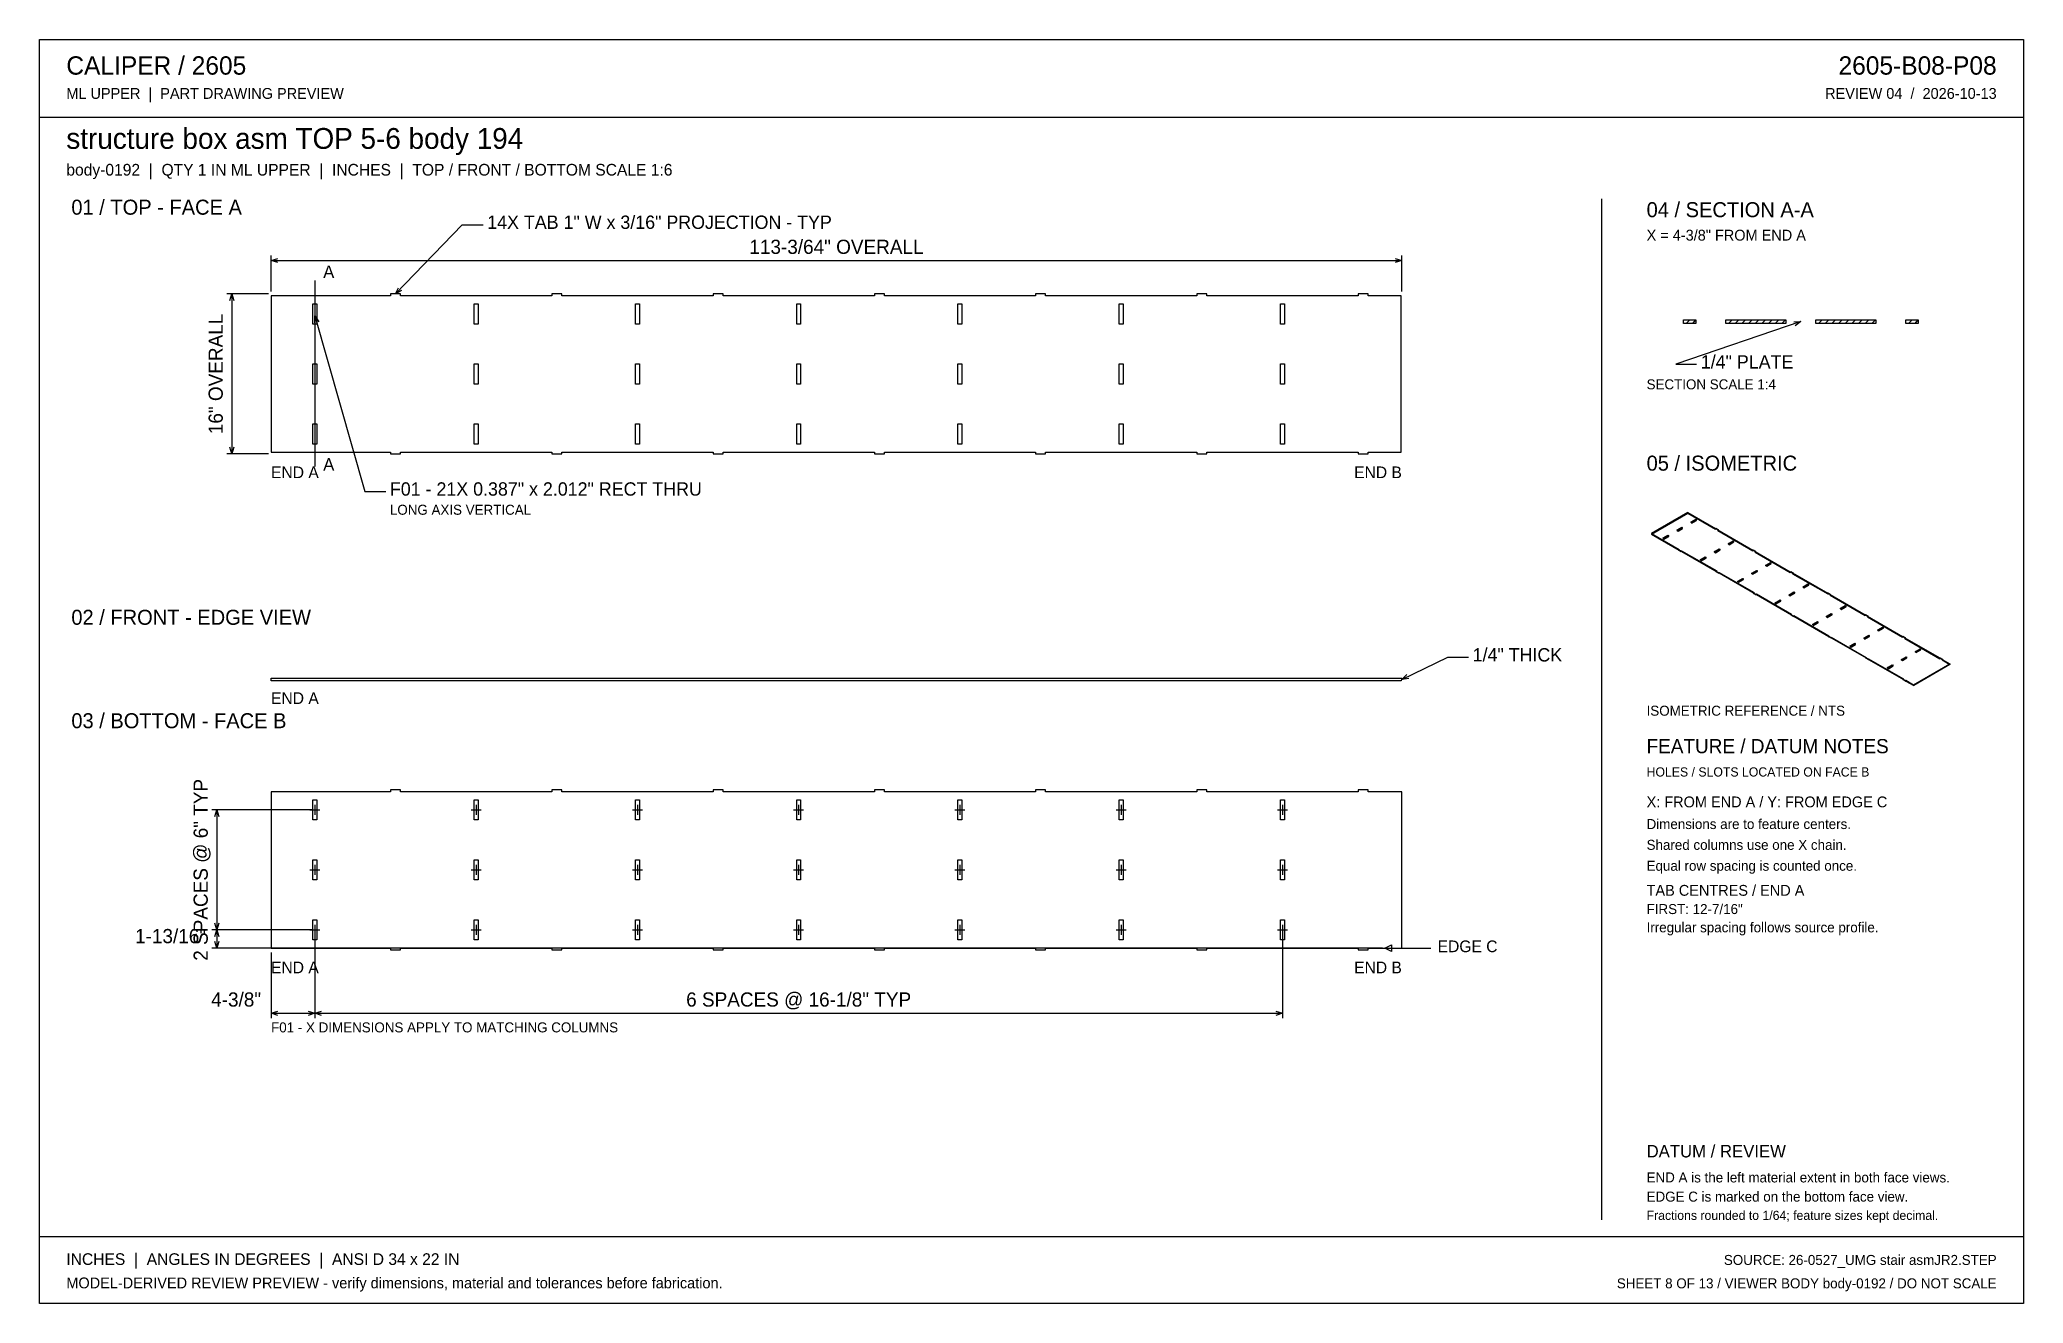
# Model space of a CAD drawing. Header units: inches. Extents: x 3 to 201, y 3 to 129.
import ezdxf
from ezdxf.enums import TextEntityAlignment as Align

# ---------------------------------------------------------------- set-up
doc = ezdxf.new("R2010")
doc.units = ezdxf.units.IN
doc.header["$MEASUREMENT"] = 0

msp = doc.modelspace()

# ---------------------------------------------------------------- linework, layer by layer
at = {"layer": 'ANNOTATION'}
for p, q in [((38.41, 103.75), (45.08, 110.67)), ((45.08, 110.67), (47.16, 110.67)), ((25.97, 104), (25.97, 107.58)), ((25.97, 107.08), (26.64, 107.29)), ((138.36, 107.29), (139.03, 107.08)), ((139.03, 104), (139.03, 107.58)), ((25.97, 107.08), (139.03, 107.08)), ((26.64, 106.88), (25.97, 107.08)), ((139.03, 107.08), (138.36, 106.88)), ((25.72, 103.75), (21.56, 103.75)), ((21.85, 103.08), (22.06, 103.75)), ((22.06, 103.75), (22.06, 87.75)), ((22.06, 103.75), (22.26, 103.08)), ((30.35, 105.08), (30.35, 86.5)), ((38.41, 103.75), (38.72, 104.37)), ((39.02, 104.09), (38.41, 103.75)), ((30.33, 100.86), (30.35, 101.56)), ((30.35, 101.56), (35.35, 84)), ((30.35, 101.56), (30.73, 100.97)), ((178.92, 100.98), (166.42, 96.71)), ((178.22, 100.96), (178.92, 100.98)), ((178.92, 100.98), (178.35, 100.57)), ((166.42, 96.71), (168.5, 96.71)), ((25.72, 87.75), (21.56, 87.75)), ((22.06, 87.75), (21.85, 88.42)), ((22.26, 88.42), (22.06, 87.75)), ((35.35, 84), (37.43, 84)), ((139.03, 65.21), (143.61, 67.42)), ((139.03, 65.21), (139.54, 65.69)), ((143.61, 67.42), (145.69, 67.42)), ((139.72, 65.31), (139.03, 65.21)), ((30.1, 52.17), (20.06, 52.17)), ((20.35, 51.5), (20.56, 52.17)), ((20.56, 52.17), (20.56, 40.17)), ((20.56, 52.17), (20.76, 51.5)), ((29.85, 52.17), (30.85, 52.17)), ((30.35, 52.67), (30.35, 51.67)), ((45.97, 52.17), (46.97, 52.17)), ((46.47, 52.67), (46.47, 51.67)), ((62.1, 52.17), (63.1, 52.17)), ((62.6, 52.67), (62.6, 51.67)), ((78.22, 52.17), (79.22, 52.17)), ((78.72, 52.67), (78.72, 51.67)), ((94.35, 52.17), (95.35, 52.17)), ((94.85, 52.67), (94.85, 51.67)), ((110.47, 52.17), (111.47, 52.17)), ((110.97, 52.67), (110.97, 51.67)), ((126.6, 52.17), (127.6, 52.17)), ((127.1, 52.67), (127.1, 51.67)), ((29.85, 46.17), (30.85, 46.17)), ((30.35, 46.67), (30.35, 45.67)), ((45.97, 46.17), (46.97, 46.17)), ((46.47, 46.67), (46.47, 45.67)), ((62.1, 46.17), (63.1, 46.17)), ((62.6, 46.67), (62.6, 45.67)), ((78.22, 46.17), (79.22, 46.17)), ((78.72, 46.67), (78.72, 45.67)), ((94.35, 46.17), (95.35, 46.17)), ((94.85, 46.67), (94.85, 45.67)), ((110.47, 46.17), (111.47, 46.17)), ((110.97, 46.67), (110.97, 45.67)), ((126.6, 46.17), (127.6, 46.17)), ((127.1, 46.67), (127.1, 45.67)), ((30.1, 40.17), (20.06, 40.17)), ((30.1, 40.17), (20.06, 40.17)), ((20.56, 40.17), (20.35, 40.83)), ((20.35, 39.5), (20.56, 40.17)), ((20.76, 40.83), (20.56, 40.17)), ((20.56, 40.17), (20.56, 38.35)), ((20.56, 40.17), (20.76, 39.5)), ((29.85, 40.17), (30.85, 40.17)), ((30.35, 40.67), (30.35, 39.67)), ((30.35, 39.92), (30.35, 31.33)), ((30.35, 39.92), (30.35, 31.33)), ((45.97, 40.17), (46.97, 40.17)), ((46.47, 40.67), (46.47, 39.67)), ((62.1, 40.17), (63.1, 40.17)), ((62.6, 40.67), (62.6, 39.67)), ((78.22, 40.17), (79.22, 40.17)), ((78.72, 40.67), (78.72, 39.67)), ((94.35, 40.17), (95.35, 40.17)), ((94.85, 40.67), (94.85, 39.67)), ((110.47, 40.17), (111.47, 40.17)), ((110.97, 40.67), (110.97, 39.67)), ((126.6, 40.17), (127.6, 40.17)), ((127.1, 40.67), (127.1, 39.67)), ((127.1, 39.92), (127.1, 31.33)), ((137.09, 38.35), (20.06, 38.35)), ((20.56, 38.35), (20.35, 39.02)), ((20.76, 39.02), (20.56, 38.35)), ((25.97, 37.92), (25.97, 31.33)), ((137.34, 38.35), (138.01, 38.69)), ((137.34, 38.35), (141.94, 38.35)), ((138.01, 38.02), (137.34, 38.35)), ((138.01, 38.69), (138.01, 38.02)), ((25.97, 31.83), (26.64, 32.04)), ((25.97, 31.83), (30.35, 31.83)), ((26.64, 31.62), (25.97, 31.83)), ((29.68, 32.04), (30.35, 31.83)), ((30.35, 31.83), (29.68, 31.62)), ((30.35, 31.83), (31.01, 32.04)), ((30.35, 31.83), (127.1, 31.83)), ((31.01, 31.62), (30.35, 31.83)), ((126.43, 32.04), (127.1, 31.83)), ((127.1, 31.83), (126.43, 31.62))]:
    msp.add_line(p, q, dxfattribs=at)
at = {"layer": 'OUTLINE'}
for p, q in [((2.83, 129.17), (201.17, 129.17)), ((2.83, 2.83), (2.83, 129.17)), ((201.17, 129.17), (201.17, 2.83)), ((2.83, 121.42), (201.17, 121.42)), ((159, 113.25), (159, 11.17)), ((37.91, 103.56), (25.97, 103.56)), ((25.97, 103.56), (25.97, 87.94)), ((38.91, 103.75), (37.91, 103.75)), ((37.91, 103.75), (37.91, 103.56)), ((38.91, 103.56), (38.91, 103.75)), ((54.04, 103.56), (38.91, 103.56)), ((55.04, 103.75), (54.04, 103.75)), ((54.04, 103.75), (54.04, 103.56)), ((55.04, 103.56), (55.04, 103.75)), ((70.16, 103.56), (55.04, 103.56)), ((71.16, 103.75), (70.16, 103.75)), ((70.16, 103.75), (70.16, 103.56)), ((71.16, 103.56), (71.16, 103.75)), ((86.29, 103.56), (71.16, 103.56)), ((87.29, 103.75), (86.29, 103.75)), ((86.29, 103.75), (86.29, 103.56)), ((87.29, 103.56), (87.29, 103.75)), ((102.41, 103.56), (87.29, 103.56)), ((103.41, 103.75), (102.41, 103.75)), ((102.41, 103.75), (102.41, 103.56)), ((103.41, 103.56), (103.41, 103.75)), ((118.54, 103.56), (103.41, 103.56)), ((119.54, 103.75), (118.54, 103.75)), ((118.54, 103.75), (118.54, 103.56)), ((119.54, 103.56), (119.54, 103.75)), ((134.66, 103.56), (119.54, 103.56)), ((135.66, 103.75), (134.66, 103.75)), ((134.66, 103.75), (134.66, 103.56)), ((135.66, 103.56), (135.66, 103.75)), ((138.96, 103.56), (135.66, 103.56)), ((138.96, 87.94), (138.96, 103.56)), ((30.15, 100.74), (30.15, 102.76)), ((30.15, 102.76), (30.54, 102.76)), ((30.54, 102.76), (30.54, 100.74)), ((46.28, 100.74), (46.28, 102.76)), ((46.28, 102.76), (46.67, 102.76)), ((46.67, 102.76), (46.67, 100.74)), ((62.4, 100.74), (62.4, 102.76)), ((62.4, 102.76), (62.79, 102.76)), ((62.79, 102.76), (62.79, 100.74)), ((78.53, 100.74), (78.53, 102.76)), ((78.53, 102.76), (78.92, 102.76)), ((78.92, 102.76), (78.92, 100.74)), ((94.65, 100.74), (94.65, 102.76)), ((94.65, 102.76), (95.04, 102.76)), ((95.04, 102.76), (95.04, 100.74)), ((110.78, 100.74), (110.78, 102.76)), ((110.78, 102.76), (111.17, 102.76)), ((111.17, 102.76), (111.17, 100.74)), ((126.9, 100.74), (126.9, 102.76)), ((126.9, 102.76), (127.29, 102.76)), ((127.29, 102.76), (127.29, 100.74)), ((167.2, 101.17), (168.41, 101.17)), ((167.2, 100.79), (167.2, 101.17)), ((167.45, 100.79), (167.82, 101.17)), ((168.11, 100.79), (168.41, 101.17)), ((168.41, 101.17), (168.41, 100.79)), ((171.43, 101.17), (177.41, 101.17)), ((171.43, 100.79), (171.43, 101.17)), ((171.68, 100.79), (172.05, 101.17)), ((172.34, 100.79), (172.72, 101.17)), ((173.01, 100.79), (173.38, 101.17)), ((173.68, 100.79), (174.05, 101.17)), ((174.34, 100.79), (174.72, 101.17)), ((175.01, 100.79), (175.38, 101.17)), ((175.68, 100.79), (176.05, 101.17)), ((176.34, 100.79), (176.72, 101.17)), ((177.01, 100.79), (177.38, 101.17)), ((177.41, 101.17), (177.41, 100.79)), ((180.43, 101.17), (186.41, 101.17)), ((180.43, 100.79), (180.43, 101.17)), ((180.68, 100.79), (181.05, 101.17)), ((181.34, 100.79), (181.72, 101.17)), ((182.01, 100.79), (182.38, 101.17)), ((182.68, 100.79), (183.05, 101.17)), ((183.34, 100.79), (183.72, 101.17)), ((184.01, 100.79), (184.38, 101.17)), ((184.68, 100.79), (185.05, 101.17)), ((185.34, 100.79), (185.72, 101.17)), ((186.01, 100.79), (186.38, 101.17)), ((186.41, 101.17), (186.41, 100.79)), ((189.43, 101.17), (190.64, 101.17)), ((189.43, 100.79), (189.43, 101.17)), ((189.68, 100.79), (190.05, 101.17)), ((190.34, 100.79), (190.64, 101.17)), ((190.64, 101.17), (190.64, 100.79)), ((30.54, 100.74), (30.15, 100.74)), ((46.67, 100.74), (46.28, 100.74)), ((62.79, 100.74), (62.4, 100.74)), ((78.92, 100.74), (78.53, 100.74)), ((95.04, 100.74), (94.65, 100.74)), ((111.17, 100.74), (110.78, 100.74)), ((127.29, 100.74), (126.9, 100.74)), ((168.41, 100.79), (167.2, 100.79)), ((177.41, 100.79), (171.43, 100.79)), ((186.41, 100.79), (180.43, 100.79)), ((190.64, 100.79), (189.43, 100.79)), ((30.15, 94.74), (30.15, 96.76)), ((30.15, 96.76), (30.54, 96.76)), ((30.54, 96.76), (30.54, 94.74)), ((46.28, 94.74), (46.28, 96.76)), ((46.28, 96.76), (46.67, 96.76)), ((46.67, 96.76), (46.67, 94.74)), ((62.4, 94.74), (62.4, 96.76)), ((62.4, 96.76), (62.79, 96.76)), ((62.79, 96.76), (62.79, 94.74)), ((78.53, 94.74), (78.53, 96.76)), ((78.53, 96.76), (78.92, 96.76)), ((78.92, 96.76), (78.92, 94.74)), ((94.65, 94.74), (94.65, 96.76)), ((94.65, 96.76), (95.04, 96.76)), ((95.04, 96.76), (95.04, 94.74)), ((110.78, 94.74), (110.78, 96.76)), ((110.78, 96.76), (111.17, 96.76)), ((111.17, 96.76), (111.17, 94.74)), ((126.9, 94.74), (126.9, 96.76)), ((126.9, 96.76), (127.29, 96.76)), ((127.29, 96.76), (127.29, 94.74)), ((30.54, 94.74), (30.15, 94.74)), ((46.67, 94.74), (46.28, 94.74)), ((62.79, 94.74), (62.4, 94.74)), ((78.92, 94.74), (78.53, 94.74)), ((95.04, 94.74), (94.65, 94.74)), ((111.17, 94.74), (110.78, 94.74)), ((127.29, 94.74), (126.9, 94.74)), ((30.15, 88.74), (30.15, 90.76)), ((30.15, 90.76), (30.54, 90.76)), ((30.54, 90.76), (30.54, 88.74)), ((46.28, 88.74), (46.28, 90.76)), ((46.28, 90.76), (46.67, 90.76)), ((46.67, 90.76), (46.67, 88.74)), ((62.4, 88.74), (62.4, 90.76)), ((62.4, 90.76), (62.79, 90.76)), ((62.79, 90.76), (62.79, 88.74)), ((78.53, 88.74), (78.53, 90.76)), ((78.53, 90.76), (78.92, 90.76)), ((78.92, 90.76), (78.92, 88.74)), ((94.65, 88.74), (94.65, 90.76)), ((94.65, 90.76), (95.04, 90.76)), ((95.04, 90.76), (95.04, 88.74)), ((110.78, 88.74), (110.78, 90.76)), ((110.78, 90.76), (111.17, 90.76)), ((111.17, 90.76), (111.17, 88.74)), ((126.9, 88.74), (126.9, 90.76)), ((126.9, 90.76), (127.29, 90.76)), ((127.29, 90.76), (127.29, 88.74)), ((25.97, 87.94), (37.91, 87.94)), ((30.54, 88.74), (30.15, 88.74)), ((37.91, 87.94), (37.91, 87.75)), ((37.91, 87.75), (38.91, 87.75)), ((38.91, 87.75), (38.91, 87.94)), ((38.91, 87.94), (54.04, 87.94)), ((46.67, 88.74), (46.28, 88.74)), ((54.04, 87.94), (54.04, 87.75)), ((54.04, 87.75), (55.04, 87.75)), ((55.04, 87.75), (55.04, 87.94)), ((55.04, 87.94), (70.16, 87.94)), ((62.79, 88.74), (62.4, 88.74)), ((70.16, 87.94), (70.16, 87.75)), ((70.16, 87.75), (71.16, 87.75)), ((71.16, 87.75), (71.16, 87.94)), ((71.16, 87.94), (86.29, 87.94)), ((78.92, 88.74), (78.53, 88.74)), ((86.29, 87.94), (86.29, 87.75)), ((86.29, 87.75), (87.29, 87.75)), ((87.29, 87.75), (87.29, 87.94)), ((87.29, 87.94), (102.41, 87.94)), ((95.04, 88.74), (94.65, 88.74)), ((102.41, 87.94), (102.41, 87.75)), ((102.41, 87.75), (103.41, 87.75)), ((103.41, 87.75), (103.41, 87.94)), ((103.41, 87.94), (118.54, 87.94)), ((111.17, 88.74), (110.78, 88.74)), ((118.54, 87.94), (118.54, 87.75)), ((118.54, 87.75), (119.54, 87.75)), ((119.54, 87.75), (119.54, 87.94)), ((119.54, 87.94), (134.66, 87.94)), ((127.29, 88.74), (126.9, 88.74)), ((134.66, 87.94), (134.66, 87.75)), ((134.66, 87.75), (135.66, 87.75)), ((135.66, 87.75), (135.66, 87.94)), ((135.66, 87.94), (138.96, 87.94)), ((167.62, 81.9), (164, 79.8)), ((164, 79.74), (167.62, 81.83)), ((167.62, 81.9), (170.39, 80.3)), ((167.62, 81.83), (167.62, 81.9)), ((167.62, 81.83), (170.39, 80.23)), ((164, 79.8), (166.77, 78.21)), ((164, 79.8), (164, 79.74)), ((164, 79.74), (166.77, 78.14)), ((165.16, 79.35), (165.62, 79.62)), ((165.62, 79.55), (165.16, 79.29)), ((165.25, 79.3), (165.16, 79.35)), ((165.16, 79.29), (165.16, 79.35)), ((165.71, 79.57), (165.25, 79.3)), ((165.25, 79.23), (165.71, 79.5)), ((165.62, 79.55), (165.62, 79.62)), ((165.62, 79.62), (165.71, 79.57)), ((165.71, 79.5), (165.62, 79.55)), ((165.71, 79.5), (165.71, 79.57)), ((166.55, 80.16), (167.01, 80.43)), ((167.01, 80.36), (166.55, 80.09)), ((166.55, 80.09), (166.55, 80.16)), ((166.64, 80.1), (166.55, 80.16)), ((166.55, 80.09), (166.64, 80.04)), ((167.1, 80.37), (166.64, 80.1)), ((166.64, 80.04), (167.1, 80.31)), ((166.64, 80.04), (166.64, 80.1)), ((167.01, 80.43), (167.1, 80.37)), ((167.01, 80.36), (167.01, 80.43)), ((167.1, 80.31), (167.01, 80.36)), ((167.1, 80.31), (167.1, 80.37)), ((167.94, 80.96), (168.41, 81.23)), ((168.41, 81.16), (167.94, 80.89)), ((168.03, 80.91), (167.94, 80.96)), ((167.94, 80.89), (167.94, 80.96)), ((167.94, 80.89), (168.03, 80.84)), ((168.49, 81.18), (168.03, 80.91)), ((168.03, 80.84), (168.49, 81.11)), ((168.03, 80.84), (168.03, 80.91)), ((168.41, 81.23), (168.49, 81.18)), ((168.41, 81.16), (168.41, 81.23)), ((168.49, 81.11), (168.41, 81.16)), ((168.49, 81.11), (168.49, 81.18)), ((170.39, 80.3), (170.43, 80.32)), ((170.39, 80.3), (170.39, 80.23)), ((170.39, 80.23), (170.43, 80.26)), ((170.43, 80.26), (170.43, 80.32)), ((170.43, 80.32), (170.67, 80.19)), ((170.67, 80.12), (170.43, 80.26)), ((170.62, 80.16), (170.67, 80.19)), ((170.62, 80.1), (170.62, 80.16)), ((170.62, 80.16), (174.13, 78.14)), ((170.62, 80.1), (170.67, 80.12)), ((170.62, 80.1), (174.13, 78.07)), ((170.67, 80.19), (170.67, 80.12)), ((165.16, 79.29), (165.25, 79.23)), ((165.25, 79.23), (165.25, 79.3)), ((166.72, 78.18), (166.77, 78.21)), ((166.72, 78.18), (166.96, 78.05)), ((166.72, 78.11), (166.72, 78.18)), ((166.72, 78.11), (166.77, 78.14)), ((166.96, 77.98), (166.72, 78.11)), ((166.77, 78.14), (166.77, 78.21)), ((166.96, 78.05), (167, 78.07)), ((166.96, 78.05), (166.96, 77.98)), ((166.96, 77.98), (167, 78.01)), ((167, 78.07), (167, 78.01)), ((167, 78.07), (170.51, 76.05)), ((167, 78.01), (170.51, 75.98)), ((168.89, 77.19), (169.36, 77.46)), ((169.36, 77.4), (168.89, 77.13)), ((169.45, 77.41), (168.98, 77.14)), ((169.36, 77.4), (169.36, 77.46)), ((169.36, 77.46), (169.45, 77.41)), ((169.45, 77.34), (169.36, 77.4)), ((169.45, 77.34), (169.45, 77.41)), ((170.29, 78), (170.75, 78.27)), ((170.75, 78.2), (170.29, 77.93)), ((170.29, 77.93), (170.29, 78)), ((170.38, 77.95), (170.29, 78)), ((170.29, 77.93), (170.38, 77.88)), ((170.84, 78.21), (170.38, 77.95)), ((170.38, 77.88), (170.84, 78.15)), ((170.38, 77.88), (170.38, 77.95)), ((170.75, 78.2), (170.75, 78.27)), ((170.75, 78.27), (170.84, 78.21)), ((170.84, 78.15), (170.75, 78.2)), ((170.84, 78.15), (170.84, 78.21)), ((171.68, 78.8), (172.14, 79.07)), ((172.14, 79), (171.68, 78.73)), ((171.68, 78.73), (171.68, 78.8)), ((171.77, 78.75), (171.68, 78.8)), ((171.68, 78.73), (171.77, 78.68)), ((172.23, 79.02), (171.77, 78.75)), ((171.77, 78.68), (172.23, 78.95)), ((171.77, 78.68), (171.77, 78.75)), ((172.14, 79), (172.14, 79.07)), ((172.14, 79.07), (172.23, 79.02)), ((172.23, 78.95), (172.14, 79)), ((172.23, 78.95), (172.23, 79.02)), ((174.13, 78.14), (174.17, 78.16)), ((174.13, 78.14), (174.13, 78.07)), ((174.13, 78.07), (174.17, 78.1)), ((174.17, 78.1), (174.17, 78.16)), ((174.17, 78.16), (174.4, 78.03)), ((174.4, 77.96), (174.17, 78.1)), ((174.36, 78.01), (174.4, 78.03)), ((174.36, 77.94), (174.36, 78.01)), ((174.36, 78.01), (177.87, 75.98)), ((174.36, 77.94), (174.4, 77.96)), ((174.36, 77.94), (177.87, 75.91)), ((174.4, 78.03), (174.4, 77.96)), ((168.89, 77.13), (168.89, 77.19)), ((168.98, 77.14), (168.89, 77.19)), ((168.89, 77.13), (168.98, 77.08)), ((168.98, 77.08), (169.45, 77.34)), ((168.98, 77.08), (168.98, 77.14)), ((170.46, 76.02), (170.51, 76.05)), ((170.46, 76.02), (170.69, 75.89)), ((170.46, 75.96), (170.46, 76.02)), ((170.46, 75.96), (170.51, 75.98)), ((170.69, 75.82), (170.46, 75.96)), ((170.51, 75.98), (170.51, 76.05)), ((170.69, 75.89), (170.74, 75.91)), ((170.69, 75.89), (170.69, 75.82)), ((170.69, 75.82), (170.74, 75.85)), ((170.74, 75.91), (174.24, 73.89)), ((170.74, 75.91), (170.74, 75.85)), ((170.74, 75.85), (174.24, 73.82)), ((174.02, 75.84), (174.49, 76.11)), ((174.49, 76.04), (174.02, 75.77)), ((174.02, 75.77), (174.02, 75.84)), ((174.11, 75.79), (174.02, 75.84)), ((174.02, 75.77), (174.11, 75.72)), ((174.58, 76.06), (174.11, 75.79)), ((174.11, 75.72), (174.58, 75.99)), ((174.11, 75.72), (174.11, 75.79)), ((174.49, 76.04), (174.49, 76.11)), ((174.49, 76.11), (174.58, 76.06)), ((174.58, 75.99), (174.49, 76.04)), ((174.58, 75.99), (174.58, 76.06)), ((175.42, 76.64), (175.88, 76.91)), ((175.88, 76.84), (175.42, 76.57)), ((175.42, 76.57), (175.42, 76.64)), ((175.51, 76.59), (175.42, 76.64)), ((175.42, 76.57), (175.51, 76.52)), ((175.97, 76.86), (175.51, 76.59)), ((175.51, 76.52), (175.97, 76.79)), ((175.51, 76.52), (175.51, 76.59)), ((175.88, 76.91), (175.97, 76.86)), ((175.88, 76.84), (175.88, 76.91)), ((175.97, 76.79), (175.88, 76.84)), ((175.97, 76.79), (175.97, 76.86)), ((177.87, 75.98), (177.91, 76.01)), ((177.87, 75.98), (177.87, 75.91)), ((177.87, 75.91), (177.91, 75.94)), ((177.91, 76.01), (178.14, 75.87)), ((177.91, 75.94), (177.91, 76.01)), ((178.14, 75.81), (177.91, 75.94)), ((178.1, 75.85), (178.14, 75.87)), ((178.1, 75.78), (178.1, 75.85)), ((178.1, 75.85), (181.61, 73.82)), ((178.1, 75.78), (178.14, 75.81)), ((178.1, 75.78), (181.61, 73.76)), ((178.14, 75.87), (178.14, 75.81)), ((172.63, 75.04), (173.1, 75.3)), ((173.1, 75.24), (172.63, 74.97)), ((172.63, 74.97), (172.63, 75.04)), ((172.72, 74.98), (172.63, 75.04)), ((172.63, 74.97), (172.72, 74.92)), ((173.19, 75.25), (172.72, 74.98)), ((172.72, 74.92), (173.19, 75.19)), ((172.72, 74.92), (172.72, 74.98)), ((173.1, 75.24), (173.1, 75.3)), ((173.1, 75.3), (173.19, 75.25)), ((173.19, 75.19), (173.1, 75.24)), ((173.19, 75.19), (173.19, 75.25)), ((174.2, 73.86), (174.24, 73.89)), ((174.2, 73.8), (174.2, 73.86)), ((174.2, 73.86), (174.43, 73.73)), ((174.2, 73.8), (174.24, 73.82)), ((174.43, 73.66), (174.2, 73.8)), ((174.24, 73.82), (174.24, 73.89)), ((174.43, 73.73), (174.48, 73.76)), ((174.43, 73.73), (174.43, 73.66)), ((174.43, 73.66), (174.48, 73.69)), ((174.48, 73.76), (174.48, 73.69)), ((174.48, 73.76), (177.98, 71.73)), ((174.48, 73.69), (177.98, 71.66)), ((177.76, 73.68), (178.23, 73.95)), ((178.23, 73.88), (177.76, 73.61)), ((177.76, 73.61), (177.76, 73.68)), ((177.85, 73.63), (177.76, 73.68)), ((177.76, 73.61), (177.85, 73.56)), ((178.32, 73.9), (177.85, 73.63)), ((177.85, 73.56), (178.32, 73.83)), ((177.85, 73.56), (177.85, 73.63)), ((178.23, 73.88), (178.23, 73.95)), ((178.23, 73.95), (178.32, 73.9)), ((178.32, 73.83), (178.23, 73.88)), ((178.32, 73.83), (178.32, 73.9)), ((179.15, 74.48), (179.62, 74.75)), ((179.62, 74.69), (179.15, 74.42)), ((179.15, 74.42), (179.15, 74.48)), ((179.24, 74.43), (179.15, 74.48)), ((179.15, 74.42), (179.24, 74.36)), ((179.71, 74.7), (179.24, 74.43)), ((179.24, 74.36), (179.71, 74.63)), ((179.24, 74.36), (179.24, 74.43)), ((179.62, 74.69), (179.62, 74.75)), ((179.62, 74.75), (179.71, 74.7)), ((179.71, 74.63), (179.62, 74.69)), ((179.71, 74.63), (179.71, 74.7)), ((181.61, 73.82), (181.65, 73.85)), ((181.61, 73.82), (181.61, 73.76)), ((181.61, 73.76), (181.65, 73.78)), ((181.65, 73.85), (181.88, 73.71)), ((181.65, 73.78), (181.65, 73.85)), ((181.88, 73.65), (181.65, 73.78)), ((181.84, 73.69), (181.88, 73.71)), ((181.84, 73.62), (181.84, 73.69)), ((181.84, 73.69), (185.34, 71.66)), ((181.84, 73.62), (181.88, 73.65)), ((181.84, 73.62), (185.34, 71.6)), ((181.88, 73.71), (181.88, 73.65)), ((176.37, 72.88), (176.84, 73.15)), ((176.84, 73.08), (176.37, 72.81)), ((176.37, 72.81), (176.37, 72.88)), ((176.46, 72.83), (176.37, 72.88)), ((176.37, 72.81), (176.46, 72.76)), ((176.93, 73.09), (176.46, 72.83)), ((176.46, 72.76), (176.93, 73.03)), ((176.46, 72.76), (176.46, 72.83)), ((176.84, 73.08), (176.84, 73.15)), ((176.84, 73.15), (176.93, 73.09)), ((176.93, 73.03), (176.84, 73.08)), ((176.93, 73.03), (176.93, 73.09)), ((177.94, 71.71), (177.98, 71.73)), ((177.94, 71.71), (178.17, 71.57)), ((177.94, 71.64), (177.94, 71.71)), ((177.94, 71.64), (177.98, 71.66)), ((178.17, 71.51), (177.94, 71.64)), ((177.98, 71.66), (177.98, 71.73)), ((178.17, 71.57), (178.21, 71.6)), ((178.17, 71.57), (178.17, 71.51)), ((178.17, 71.51), (178.21, 71.53)), ((178.21, 71.6), (181.72, 69.57)), ((178.21, 71.6), (178.21, 71.53)), ((178.21, 71.53), (181.72, 69.51)), ((181.5, 71.52), (181.97, 71.79)), ((181.97, 71.72), (181.5, 71.45)), ((181.59, 71.47), (181.5, 71.52)), ((181.5, 71.45), (181.5, 71.52)), ((181.5, 71.45), (181.59, 71.4)), ((182.06, 71.74), (181.59, 71.47)), ((181.59, 71.4), (182.06, 71.67)), ((181.59, 71.4), (181.59, 71.47)), ((181.97, 71.79), (182.06, 71.74)), ((181.97, 71.72), (181.97, 71.79)), ((182.06, 71.67), (181.97, 71.72)), ((182.06, 71.67), (182.06, 71.74)), ((182.89, 72.32), (183.36, 72.59)), ((183.36, 72.53), (182.89, 72.26)), ((182.89, 72.26), (182.89, 72.32)), ((182.98, 72.27), (182.89, 72.32)), ((182.89, 72.26), (182.98, 72.21)), ((183.45, 72.54), (182.98, 72.27)), ((182.98, 72.21), (183.45, 72.48)), ((182.98, 72.21), (182.98, 72.27)), ((183.36, 72.53), (183.36, 72.59)), ((183.36, 72.59), (183.45, 72.54)), ((183.45, 72.48), (183.36, 72.53)), ((183.45, 72.48), (183.45, 72.54)), ((185.34, 71.66), (185.39, 71.69)), ((185.34, 71.66), (185.34, 71.6)), ((185.34, 71.6), (185.39, 71.62)), ((185.39, 71.69), (185.62, 71.56)), ((185.39, 71.62), (185.39, 71.69)), ((185.62, 71.49), (185.39, 71.62)), ((185.58, 71.53), (185.62, 71.56)), ((185.58, 71.46), (185.58, 71.53)), ((185.58, 71.53), (189.08, 69.51)), ((185.58, 71.46), (185.62, 71.49)), ((185.58, 71.46), (189.08, 69.44)), ((185.62, 71.56), (185.62, 71.49)), ((180.11, 70.72), (180.58, 70.99)), ((180.58, 70.92), (180.11, 70.65)), ((180.11, 70.65), (180.11, 70.72)), ((180.2, 70.67), (180.11, 70.72)), ((180.11, 70.65), (180.2, 70.6)), ((180.67, 70.94), (180.2, 70.67)), ((180.2, 70.6), (180.67, 70.87)), ((180.2, 70.6), (180.2, 70.67)), ((180.58, 70.92), (180.58, 70.99)), ((180.58, 70.99), (180.67, 70.94)), ((180.67, 70.87), (180.58, 70.92)), ((180.67, 70.87), (180.67, 70.94)), ((181.68, 69.55), (181.72, 69.57)), ((181.68, 69.48), (181.68, 69.55)), ((181.68, 69.55), (181.91, 69.41)), ((181.68, 69.48), (181.72, 69.51)), ((181.91, 69.35), (181.68, 69.48)), ((181.72, 69.51), (181.72, 69.57)), ((181.91, 69.41), (181.95, 69.44)), ((181.95, 69.44), (181.95, 69.37)), ((181.95, 69.44), (185.46, 67.41)), ((185.24, 69.36), (185.71, 69.63)), ((185.71, 69.57), (185.24, 69.3)), ((185.8, 69.58), (185.33, 69.31)), ((185.33, 69.24), (185.8, 69.51)), ((185.71, 69.57), (185.71, 69.63)), ((185.71, 69.63), (185.8, 69.58)), ((185.8, 69.51), (185.71, 69.57)), ((185.8, 69.51), (185.8, 69.58)), ((186.63, 70.17), (187.1, 70.44)), ((187.1, 70.37), (186.63, 70.1)), ((186.72, 70.11), (186.63, 70.17)), ((186.63, 70.1), (186.63, 70.17)), ((186.63, 70.1), (186.72, 70.05)), ((187.19, 70.38), (186.72, 70.11)), ((186.72, 70.05), (187.19, 70.32)), ((186.72, 70.05), (186.72, 70.11)), ((187.1, 70.44), (187.19, 70.38)), ((187.1, 70.37), (187.1, 70.44)), ((187.19, 70.32), (187.1, 70.37)), ((187.19, 70.32), (187.19, 70.38)), ((189.08, 69.51), (189.13, 69.53)), ((189.08, 69.51), (189.08, 69.44)), ((189.08, 69.44), (189.13, 69.46)), ((189.13, 69.46), (189.13, 69.53)), ((189.13, 69.53), (189.36, 69.4)), ((189.36, 69.33), (189.13, 69.46)), ((181.91, 69.41), (181.91, 69.35)), ((181.91, 69.35), (181.95, 69.37)), ((181.95, 69.37), (185.46, 67.35)), ((183.85, 68.56), (184.32, 68.83)), ((184.32, 68.76), (183.85, 68.49)), ((183.94, 68.51), (183.85, 68.56)), ((183.85, 68.49), (183.85, 68.56)), ((183.85, 68.49), (183.94, 68.44)), ((184.4, 68.78), (183.94, 68.51)), ((183.94, 68.44), (184.4, 68.71)), ((183.94, 68.44), (183.94, 68.51)), ((184.32, 68.83), (184.4, 68.78)), ((184.32, 68.76), (184.32, 68.83)), ((184.4, 68.71), (184.32, 68.76)), ((184.4, 68.71), (184.4, 68.78)), ((185.33, 69.31), (185.24, 69.36)), ((185.24, 69.3), (185.24, 69.36)), ((185.24, 69.3), (185.33, 69.24)), ((185.33, 69.24), (185.33, 69.31)), ((188.98, 67.2), (189.44, 67.47)), ((189.31, 69.37), (189.36, 69.4)), ((189.31, 69.3), (189.31, 69.37)), ((189.31, 69.37), (192.82, 67.35)), ((189.31, 69.3), (189.36, 69.33)), ((189.31, 69.3), (192.82, 67.28)), ((189.36, 69.4), (189.36, 69.33)), ((189.44, 67.41), (189.44, 67.47)), ((189.44, 67.47), (189.53, 67.42)), ((190.37, 68.01), (190.84, 68.28)), ((190.84, 68.21), (190.37, 67.94)), ((190.37, 67.94), (190.37, 68.01)), ((190.46, 67.96), (190.37, 68.01)), ((190.37, 67.94), (190.46, 67.89)), ((190.93, 68.23), (190.46, 67.96)), ((190.46, 67.89), (190.93, 68.16)), ((190.46, 67.89), (190.46, 67.96)), ((190.84, 68.28), (190.93, 68.23)), ((190.84, 68.21), (190.84, 68.28)), ((190.93, 68.16), (190.84, 68.21)), ((190.93, 68.16), (190.93, 68.23)), ((185.42, 67.39), (185.46, 67.41)), ((185.42, 67.39), (185.65, 67.26)), ((185.42, 67.32), (185.42, 67.39)), ((185.42, 67.32), (185.46, 67.35)), ((185.65, 67.19), (185.42, 67.32)), ((185.46, 67.35), (185.46, 67.41)), ((185.65, 67.26), (185.69, 67.28)), ((185.65, 67.26), (185.65, 67.19)), ((185.65, 67.19), (185.69, 67.21)), ((185.69, 67.28), (189.2, 65.26)), ((185.69, 67.28), (185.69, 67.21)), ((185.69, 67.21), (189.2, 65.19)), ((187.59, 66.4), (188.05, 66.67)), ((188.05, 66.6), (187.59, 66.33)), ((187.68, 66.35), (187.59, 66.4)), ((187.59, 66.33), (187.59, 66.4)), ((187.59, 66.33), (187.68, 66.28)), ((188.14, 66.62), (187.68, 66.35)), ((187.68, 66.28), (188.14, 66.55)), ((187.68, 66.28), (187.68, 66.35)), ((188.05, 66.67), (188.14, 66.62)), ((188.05, 66.6), (188.05, 66.67)), ((188.14, 66.55), (188.05, 66.6)), ((188.14, 66.55), (188.14, 66.62)), ((189.44, 67.41), (188.98, 67.14)), ((189.07, 67.15), (188.98, 67.2)), ((188.98, 67.14), (188.98, 67.2)), ((188.98, 67.14), (189.07, 67.09)), ((189.53, 67.42), (189.07, 67.15)), ((189.07, 67.09), (189.53, 67.36)), ((189.07, 67.09), (189.07, 67.15)), ((189.53, 67.36), (189.44, 67.41)), ((189.53, 67.36), (189.53, 67.42)), ((190.19, 64.68), (193.82, 66.77)), ((193.83, 66.7), (190.21, 64.6)), ((192.82, 67.35), (192.86, 67.37)), ((192.82, 67.35), (192.82, 67.28)), ((192.82, 67.28), (192.86, 67.31)), ((192.86, 67.31), (192.86, 67.37)), ((192.86, 67.37), (193.1, 67.24)), ((193.1, 67.17), (192.86, 67.31)), ((193.05, 67.21), (193.1, 67.24)), ((193.05, 67.15), (193.05, 67.21)), ((193.05, 67.21), (193.82, 66.77)), ((193.05, 67.15), (193.1, 67.17)), ((193.05, 67.15), (193.83, 66.7)), ((193.1, 67.24), (193.1, 67.17)), ((193.82, 66.77), (193.83, 66.7)), ((25.97, 65.33), (139.03, 65.33)), ((25.97, 65.08), (25.97, 65.33)), ((138.96, 65.08), (25.97, 65.08)), ((139.03, 65.33), (138.96, 65.08)), ((189.15, 65.23), (189.2, 65.26)), ((189.15, 65.23), (189.39, 65.1)), ((189.15, 65.16), (189.15, 65.23)), ((189.15, 65.16), (189.2, 65.19)), ((189.39, 65.03), (189.15, 65.16)), ((189.2, 65.19), (189.2, 65.26)), ((189.39, 65.1), (189.43, 65.12)), ((189.39, 65.1), (189.39, 65.03)), ((189.39, 65.03), (189.43, 65.05)), ((189.43, 65.12), (190.19, 64.68)), ((189.43, 65.12), (189.43, 65.05)), ((189.43, 65.05), (190.21, 64.6)), ((190.21, 64.6), (190.19, 64.68)), ((37.91, 53.98), (25.97, 53.98)), ((25.97, 53.98), (25.97, 38.35)), ((38.91, 54.17), (37.91, 54.17)), ((37.91, 54.17), (37.91, 53.98)), ((38.91, 53.98), (38.91, 54.17)), ((54.04, 53.98), (38.91, 53.98)), ((55.04, 54.17), (54.04, 54.17)), ((54.04, 54.17), (54.04, 53.98)), ((55.04, 53.98), (55.04, 54.17)), ((70.16, 53.98), (55.04, 53.98)), ((71.16, 54.17), (70.16, 54.17)), ((70.16, 54.17), (70.16, 53.98)), ((71.16, 53.98), (71.16, 54.17)), ((86.29, 53.98), (71.16, 53.98)), ((87.29, 54.17), (86.29, 54.17)), ((86.29, 54.17), (86.29, 53.98)), ((87.29, 53.98), (87.29, 54.17)), ((102.41, 53.98), (87.29, 53.98)), ((103.41, 54.17), (102.41, 54.17)), ((102.41, 54.17), (102.41, 53.98)), ((103.41, 53.98), (103.41, 54.17)), ((118.54, 53.98), (103.41, 53.98)), ((119.54, 54.17), (118.54, 54.17)), ((118.54, 54.17), (118.54, 53.98)), ((119.54, 53.98), (119.54, 54.17)), ((134.66, 53.98), (119.54, 53.98)), ((135.66, 54.17), (134.66, 54.17)), ((134.66, 54.17), (134.66, 53.98)), ((135.66, 53.98), (135.66, 54.17)), ((139.03, 53.98), (135.66, 53.98)), ((139.03, 38.35), (139.03, 53.98)), ((30.15, 53.17), (30.54, 53.17)), ((30.15, 51.16), (30.15, 53.17)), ((30.54, 53.17), (30.54, 51.16)), ((46.28, 53.17), (46.67, 53.17)), ((46.28, 51.16), (46.28, 53.17)), ((46.67, 53.17), (46.67, 51.16)), ((62.4, 53.17), (62.79, 53.17)), ((62.4, 51.16), (62.4, 53.17)), ((62.79, 53.17), (62.79, 51.16)), ((78.53, 53.17), (78.92, 53.17)), ((78.53, 51.16), (78.53, 53.17)), ((78.92, 53.17), (78.92, 51.16)), ((94.65, 53.17), (95.04, 53.17)), ((94.65, 51.16), (94.65, 53.17)), ((95.04, 53.17), (95.04, 51.16)), ((110.78, 51.16), (110.78, 53.17)), ((110.78, 53.17), (111.17, 53.17)), ((111.17, 53.17), (111.17, 51.16)), ((126.9, 51.16), (126.9, 53.17)), ((126.9, 53.17), (127.29, 53.17)), ((127.29, 53.17), (127.29, 51.16)), ((30.54, 51.16), (30.15, 51.16)), ((46.67, 51.16), (46.28, 51.16)), ((62.79, 51.16), (62.4, 51.16)), ((78.92, 51.16), (78.53, 51.16)), ((95.04, 51.16), (94.65, 51.16)), ((111.17, 51.16), (110.78, 51.16)), ((127.29, 51.16), (126.9, 51.16)), ((30.15, 47.17), (30.54, 47.17)), ((30.15, 45.16), (30.15, 47.17)), ((30.54, 47.17), (30.54, 45.16)), ((46.28, 47.17), (46.67, 47.17)), ((46.28, 45.16), (46.28, 47.17)), ((46.67, 47.17), (46.67, 45.16)), ((62.4, 47.17), (62.79, 47.17)), ((62.4, 45.16), (62.4, 47.17)), ((62.79, 47.17), (62.79, 45.16)), ((78.53, 47.17), (78.92, 47.17)), ((78.53, 45.16), (78.53, 47.17)), ((78.92, 47.17), (78.92, 45.16)), ((94.65, 47.17), (95.04, 47.17)), ((94.65, 45.16), (94.65, 47.17)), ((95.04, 47.17), (95.04, 45.16)), ((110.78, 47.17), (111.17, 47.17)), ((110.78, 45.16), (110.78, 47.17)), ((111.17, 47.17), (111.17, 45.16)), ((126.9, 47.17), (127.29, 47.17)), ((126.9, 45.16), (126.9, 47.17)), ((127.29, 47.17), (127.29, 45.16)), ((30.54, 45.16), (30.15, 45.16)), ((46.67, 45.16), (46.28, 45.16)), ((62.79, 45.16), (62.4, 45.16)), ((78.92, 45.16), (78.53, 45.16)), ((95.04, 45.16), (94.65, 45.16)), ((111.17, 45.16), (110.78, 45.16)), ((127.29, 45.16), (126.9, 45.16)), ((30.15, 41.17), (30.54, 41.17)), ((30.15, 39.16), (30.15, 41.17)), ((30.54, 41.17), (30.54, 39.16)), ((46.28, 41.17), (46.67, 41.17)), ((46.28, 39.16), (46.28, 41.17)), ((46.67, 41.17), (46.67, 39.16)), ((62.4, 41.17), (62.79, 41.17)), ((62.4, 39.16), (62.4, 41.17)), ((62.79, 41.17), (62.79, 39.16)), ((78.53, 41.17), (78.92, 41.17)), ((78.53, 39.16), (78.53, 41.17)), ((78.92, 41.17), (78.92, 39.16)), ((94.65, 41.17), (95.04, 41.17)), ((94.65, 39.16), (94.65, 41.17)), ((95.04, 41.17), (95.04, 39.16)), ((110.78, 41.17), (111.17, 41.17)), ((110.78, 39.16), (110.78, 41.17)), ((111.17, 41.17), (111.17, 39.16)), ((126.9, 41.17), (127.29, 41.17)), ((126.9, 39.16), (126.9, 41.17)), ((127.29, 41.17), (127.29, 39.16)), ((25.97, 38.35), (37.91, 38.35)), ((30.54, 39.16), (30.15, 39.16)), ((37.91, 38.35), (37.91, 38.17)), ((37.91, 38.17), (38.91, 38.17)), ((38.91, 38.17), (38.91, 38.35)), ((38.91, 38.35), (54.04, 38.35)), ((46.67, 39.16), (46.28, 39.16)), ((54.04, 38.35), (54.04, 38.17)), ((54.04, 38.17), (55.04, 38.17)), ((55.04, 38.17), (55.04, 38.35)), ((55.04, 38.35), (70.16, 38.35)), ((62.79, 39.16), (62.4, 39.16)), ((70.16, 38.35), (70.16, 38.17)), ((70.16, 38.17), (71.16, 38.17)), ((71.16, 38.17), (71.16, 38.35)), ((71.16, 38.35), (86.29, 38.35)), ((78.92, 39.16), (78.53, 39.16)), ((86.29, 38.35), (86.29, 38.17)), ((86.29, 38.17), (87.29, 38.17)), ((87.29, 38.17), (87.29, 38.35)), ((87.29, 38.35), (102.41, 38.35)), ((95.04, 39.16), (94.65, 39.16)), ((102.41, 38.35), (102.41, 38.17)), ((102.41, 38.17), (103.41, 38.17)), ((103.41, 38.17), (103.41, 38.35)), ((103.41, 38.35), (118.54, 38.35)), ((111.17, 39.16), (110.78, 39.16)), ((118.54, 38.35), (118.54, 38.17)), ((118.54, 38.17), (119.54, 38.17)), ((119.54, 38.17), (119.54, 38.35)), ((119.54, 38.35), (134.66, 38.35)), ((127.29, 39.16), (126.9, 39.16)), ((134.66, 38.35), (134.66, 38.17)), ((134.66, 38.17), (135.66, 38.17)), ((135.66, 38.17), (135.66, 38.35)), ((135.66, 38.35), (139.03, 38.35)), ((2.83, 9.5), (201.17, 9.5)), ((201.17, 2.83), (2.83, 2.83))]:
    msp.add_line(p, q, dxfattribs=at)

# ---------------------------------------------------------------- texts
at = {"layer": 'ANNOTATION'}
for s, height, p in [('CALIPER / 2605', 1.8333, (5.5, 125.67)), ('ML UPPER  |  PART DRAWING PREVIEW', 1.0833, (5.5, 123.25)), ('structure box asm TOP 5-6 body 194', 2.0833, (5.5, 118.25)), ('body-0192  |  QTY 1 IN ML UPPER  |  INCHES  |  TOP / FRONT / BOTTOM SCALE 1:6', 1.1667, (5.5, 115.58)), ('01 / TOP - FACE A', 1.5, (6, 111.67)), ('14X TAB 1" W x 3/16" PROJECTION - TYP', 1.3333, (47.58, 110.25)), ('04 / SECTION A-A', 1.5, (163.5, 111.42)), ('X = 4-3/8" FROM END A', 1.0833, (163.5, 109.08)), ('A', 1.25, (31.18, 105.33)), ('1/4" PLATE', 1.333, (168.92, 96.29)), ('SECTION SCALE 1:4', 1, (163.5, 94.21)), ('A', 1.25, (31.18, 86.08)), ('05 / ISOMETRIC', 1.5, (163.5, 86.08)), ('END A', 1.167, (25.97, 85.33)), ('F01 - 21X 0.387" x 2.012" RECT THRU', 1.3333, (37.85, 83.58)), ('LONG AXIS VERTICAL', 1, (37.85, 81.67)), ('02 / FRONT - EDGE VIEW', 1.5, (6, 70.67)), ('1/4" THICK', 1.333, (146.11, 67)), ('END A', 1.167, (25.97, 62.75)), ('03 / BOTTOM - FACE B', 1.5, (6, 60.33)), ('ISOMETRIC REFERENCE / NTS', 1, (163.5, 61.58)), ('FEATURE / DATUM NOTES', 1.4167, (163.5, 57.83)), ('HOLES / SLOTS LOCATED ON FACE B', 0.9167, (163.5, 55.5)), ('X: FROM END A / Y: FROM EDGE C', 1.0833, (163.5, 52.42)), ('Dimensions are to feature centers.', 1, (163.5, 50.25)), ('Shared columns use one X chain.', 1, (163.5, 48.17)), ('Equal row spacing is counted once.', 1, (163.5, 46.08)), ('TAB CENTRES / END A', 1.0833, (163.5, 43.58)), ('FIRST: 12-7/16"', 1, (163.5, 41.75)), ('Irregular spacing follows source profile.', 1, (163.5, 39.92)), ('EDGE C', 1.167, (142.61, 37.94)), ('END A', 1.167, (25.97, 35.83)), ('F01 - X DIMENSIONS APPLY TO MATCHING COLUMNS', 1, (25.97, 29.92)), ('DATUM / REVIEW', 1.25, (163.5, 17.42)), ('END A is the left material extent in both face views.', 1, (163.5, 14.92)), ('EDGE C is marked on the bottom face view.', 1, (163.5, 13)), ('Fractions rounded to 1/64; feature sizes kept decimal.', 0.9167, (163.5, 11.17)), ('INCHES  |  ANGLES IN DEGREES  |  ANSI D 34 x 22 IN', 1.1667, (5.5, 6.67)), ('MODEL-DERIVED REVIEW PREVIEW - verify dimensions, material and tolerances before fabrication.', 1.0833, (5.5, 4.33))]:
    msp.add_text(s, height=height, dxfattribs=at).set_placement(p)
for s, height, p in [('2605-B08-P08', 1.8333, (198.5, 125.67)), ('REVIEW 04  /  2026-10-13', 1.0833, (198.5, 123.25)), ('END B', 1.167, (139.03, 85.33)), ('1-13/16"', 1.417, (19.47, 38.84)), ('END B', 1.167, (139.03, 35.83)), ('4-3/8"', 1.417, (24.97, 32.5)), ('SOURCE: 26-0527_UMG stair asmJR2.STEP', 1, (198.5, 6.67)), ('SHEET 8 OF 13 / VIEWER BODY body-0192 / DO NOT SCALE', 1, (198.5, 4.33))]:
    msp.add_text(s, height=height, dxfattribs=at).set_placement(p, align=Align.RIGHT)
for s, p in [('113-3/64" OVERALL', (82.5, 107.75)), ('6 SPACES @ 16-1/8" TYP', (78.72, 32.5))]:
    msp.add_text(s, height=1.4167, dxfattribs=at).set_placement(p, align=Align.CENTER)
for s, p in [('16" OVERALL', (21.14, 95.75)), ('2 SPACES @ 6" TYP', (19.64, 46.17))]:
    msp.add_text(s, height=1.4167, rotation=90, dxfattribs=at).set_placement(p, align=Align.CENTER)

doc.saveas('drawing.dxf')
